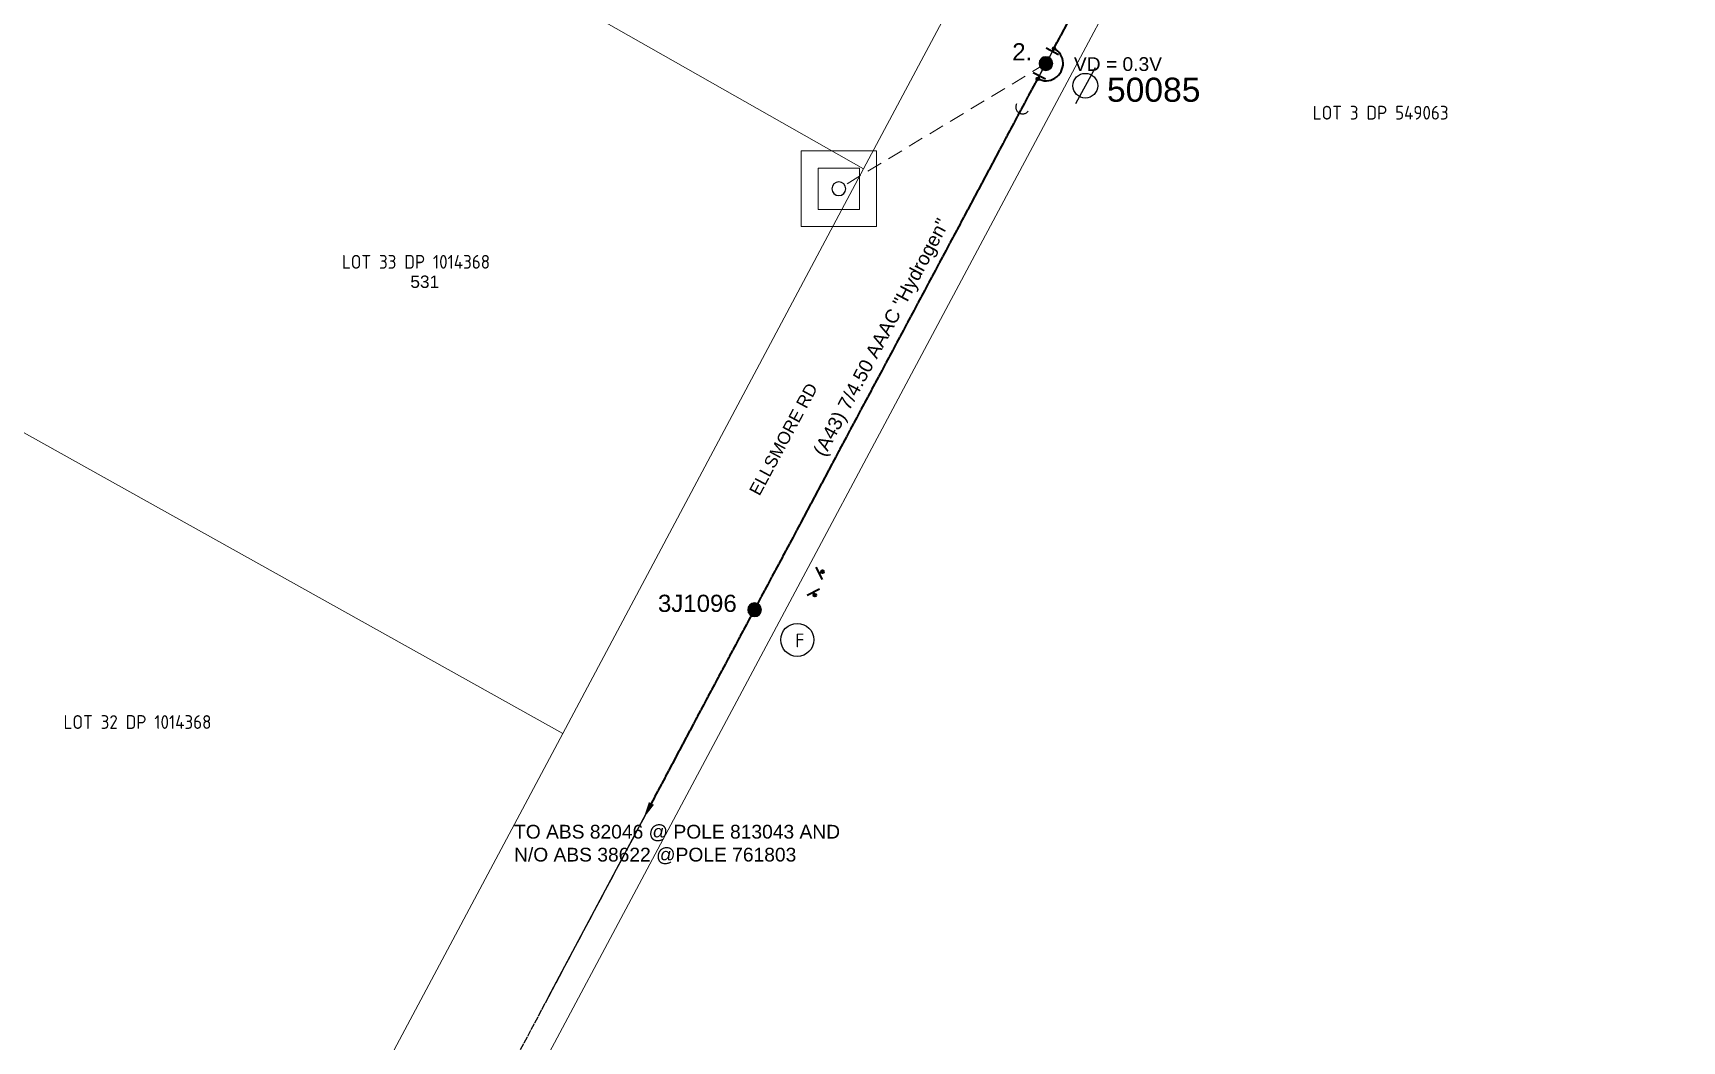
# Model space of a CAD drawing. Header units: metres. Extents: x 250871 to 255994, y 6164531 to 6169422.
# Drawn here: x 252768.5 to 253008.3, y 6166560.9 to 6166707.5 of the extents above; entities that cross this region are included whole.
import ezdxf
from ezdxf.enums import TextEntityAlignment as Align

# ---------------------------------------------------------------- set-up
doc = ezdxf.new("R2010")
doc.units = ezdxf.units.M
for name, pattern in [('Cable Exist OH', [1, 1, 0]), ('Cable New OH', [7, 4.5, -2.5]), ('Dash', [5, 3, -2])]:
    doc.linetypes.add(name, pattern=pattern)
doc.layers.get('0').update_dxf_attribs({"color": 6})
doc.layers.get('Defpoints').update_dxf_attribs({"color": 250})
for name, color, linetype, lineweight in [('_User Miscellaneous1', 11, 'Continuous', 13), ('_User_HV_Exist', 1, 'Continuous', 35), ('_User_LV_Exist', 5, 'Continuous', 35), ('Cadastre Land Parcels_SP_EXT', 118, 'Continuous', 15), ('Cadastre Road Names_SP_HV_LV_SL_EXT', 211, 'Continuous', 15), ('Mains_HV_EXT', 13, 'Continuous', 25)]:
    doc.layers.add(name, color=color, linetype=linetype, lineweight=lineweight)
for name, color, linetype in [('Equip_SP_HV_EXT', 7, 'Continuous'), ('Mains_LV_NEW_E47', 2, 'Continuous'), ('OH_Details_SP_MISC', 7, 'Continuous'), ('SupportsOH_SP_NEW', 2, 'Continuous'), ('SupportsOH_SP_TR_HV_LV_SL_EXT', 7, 'Continuous'), ('SupportsOH_SP_TR_HV_LV_SL_MOD', 3, 'Continuous'), ('SupportsOH_SP_TR_HV_LV_SL_NEW', 2, 'Continuous')]:
    doc.layers.add(name, color=color, linetype=linetype)
doc.styles.add('HVSW_LABEL', font='arial.ttf', dxfattribs={"height": 3.5})
doc.styles.add('iecISOCP', font='isocp.shx')
doc.styles.add('ieISOCP', font='arial.ttf', dxfattribs={"height": 1.5})
doc.styles.add('LotNum', font='isocp.shx')
doc.styles.add('POLE_LABEL', font='arial.ttf', dxfattribs={"height": 2})
doc.styles.get("Standard").update_dxf_attribs({"font": 'arial.ttf'})

# ---------------------------------------------------------------- blocks, each defined once
blk = doc.blocks.new('POLE_EXT')
blk.add_hatch(color=256).paths.add_polyline_path([(-1, 0, 1), (1, 0, 1)])
blk.add_lwpolyline([(-1, 0, 1), (1, 0, 1)], format="xyb", close=True)
at = {"flags": 8}
blk.add_attdef('pNumber', text='', height=2, dxfattribs=at).set_placement((2.5, 2.5), align=Align.MIDDLE_CENTER)
at = {"style": 'POLE_LABEL', "flags": 9}
for tag, p in [('STRUCTURE_PLANT_NUMBER', (1.35, 0.03)), ('STREET_CODE', (1.35, -0.2))]:
    blk.add_attdef(tag, text='', height=0.2, dxfattribs=at).set_placement(p, align=Align.MIDDLE_LEFT)
at = {"flags": 9}
for tag, p in [('OWNED_BY', (1.35, -0.4)), ('SPECIAL_USE', (1.35, -0.8)), ('STATE', (1.35, -1)), ('cLV', (1.35, -1.4)), ('hDepth', (1.35, -1.6)), ('hDia', (1.35, -1.8)), ('cHV', (1.35, -2)), ('PARENT', (1.35, -0.6)), ('USAGE', (1.35, -1.2)), ('LBRACKET', (1.35, -2.2)), ('LExisting', (1.35, -2.4)), ('cLinedev', (1.35, -3.4)), ('pExisting', (1.35, -3.8)), ('pFooting', (1.35, -4.4)), ('pNew', (1.35, -4.6)), ('LANTNUMBER', (1.35, -2.6)), ('LOther', (1.35, -2.8)), ('LRemove', (1.35, -3)), ('LEGEND', (1.35, -3.2)), ('LOCATION', (1.35, -3.6)), ('PFNUMBER', (1.35, -4)), ('NEWPFNUMBER', (1.35, -4.2)), ('pRelocate', (1.35, -5)), ('pRemove', (1.35, -5.2)), ('pReplace', (1.35, -5.4)), ('pStay', (1.35, -5.6)), ('pType', (1.35, -5.8)), ('cspan', (1.35, -6)), ('STREETNAME', (1.35, -6.2)), ('SUBURB', (1.35, -6.4)), ('OPERATED_BY', (1.36, -7.01)), ('NOTES', (1.35, -6.6)), ('MAINTAINED_BY', (1.36, -6.81))]:
    blk.add_attdef(tag, text='', height=0.2, dxfattribs=at).set_placement(p, align=Align.MIDDLE_LEFT)
at = {"flags": 1}
blk.add_attdef('Z', (1.35, -7.33), '', height=0.2, dxfattribs=at)
blk = doc.blocks.new('*U448')
blk.add_hatch(color=256).paths.add_polyline_path([(-1, 0, 1), (1, 0, 1)])
blk.add_lwpolyline([(-1, 0, 1), (1, 0, 1)], format="xyb", close=True)
at = {"flags": 8}
blk.add_attdef('pNumber', text='', height=2, dxfattribs=at).set_placement((4.47, 6.19), align=Align.MIDDLE_CENTER)
at = {"style": 'POLE_LABEL', "flags": 9}
for tag, p in [('STRUCTURE_PLANT_NUMBER', (3.32, 3.72)), ('STREET_CODE', (3.32, 3.49))]:
    blk.add_attdef(tag, text='', height=0.2, dxfattribs=at).set_placement(p, align=Align.MIDDLE_LEFT)
at = {"flags": 9}
for tag, p in [('OWNED_BY', (3.32, 3.29)), ('SPECIAL_USE', (3.32, 2.89)), ('STATE', (3.32, 2.69)), ('PARENT', (3.32, 3.09)), ('USAGE', (3.32, 2.49)), ('cLV', (3.32, 2.29)), ('hDepth', (3.32, 2.09)), ('hDia', (3.32, 1.89)), ('cHV', (3.32, 1.69)), ('cLinedev', (3.32, 0.29)), ('pExisting', (3.32, -0.11)), ('LBRACKET', (3.32, 1.49)), ('LExisting', (3.32, 1.29)), ('LANTNUMBER', (3.32, 1.09)), ('LOther', (3.32, 0.89)), ('LRemove', (3.32, 0.69)), ('LEGEND', (3.32, 0.49)), ('LOCATION', (3.32, 0.09)), ('pFooting', (3.32, -0.71)), ('pNew', (3.32, -0.91)), ('pRelocate', (3.32, -1.31)), ('pRemove', (3.32, -1.51)), ('pReplace', (3.32, -1.71)), ('pStay', (3.32, -1.91)), ('pType', (3.32, -2.11)), ('cspan', (3.32, -2.31)), ('PFNUMBER', (3.32, -0.31)), ('NEWPFNUMBER', (3.32, -0.51)), ('STREETNAME', (3.32, -2.51)), ('SUBURB', (3.32, -2.71)), ('OPERATED_BY', (3.32, -3.32)), ('NOTES', (3.32, -2.91)), ('MAINTAINED_BY', (3.32, -3.12))]:
    blk.add_attdef(tag, text='', height=0.2, dxfattribs=at).set_placement(p, align=Align.MIDDLE_LEFT)
at = {"flags": 1}
blk.add_attdef('Z', (3.32, -3.64), '', height=0.2, dxfattribs=at)
blk = doc.blocks.new('*U450')
blk.add_line((1.23, 6.64), (7.23, 6.64))
blk.add_circle((4.23, 6.64), 1.8)
at = {"style": 'HVSW_LABEL'}
for tag, height, flags, p in [('ASSET_NUM', 3.5, 8, (2, 2)), ('STREET_CODE', 0.2, 9, (0, -0.2))]:
    blk.add_attdef(tag, text='', height=height, dxfattribs=dict(at, flags=flags)).set_placement(p, align=Align.MIDDLE_LEFT)
at = {"flags": 1}
blk.add_attdef('Z', (0, 0), '', height=0.2, dxfattribs=at)
at = {"flags": 9}
for tag, p in [('ACTUAL_STATUS', (0, -0.4)), ('CONSTRUCTED_VOLTAGE', (0, -0.6)), ('OPERATING_VOLTAGE', (0, -1)), ('ORIENTATION', (0, -1.2)), ('OWNED_BY', (0, -1.4)), ('STATE', (0, -1.6)), ('SWITCH_TYPE', (0, -1.8)), ('NO_PHASES', (0, -0.8)), ('USAGE', (0, -2)), ('LEGEND', (0, -2.2)), ('LOCATION', (0, -2.4)), ('STREETNAME', (0, -2.6)), ('SUBURB', (0, -2.8)), ('NOTES', (0, -3))]:
    blk.add_attdef(tag, text='', height=0.2, dxfattribs=at).set_placement(p, align=Align.MIDDLE_LEFT)
blk = doc.blocks.new('*U442')
blk.add_circle((0, 7.64), 2.4)
at = {"insert": (-0.28, 8.56), "char_height": 2, "width": 1.2998, "attachment_point": 1, "style": 'iecISOCP'}
blk.add_mtext('F', dxfattribs=at)
for tag, height, flags, p in [('ASSET_NUM', 2.5, 8, (2, 2)), ('STREET_CODE', 0.2, 9, (1.5, 0)), ('CONSTRUCTED_VOLTAGE', 0.2, 9, (1.5, -0.2)), ('OPERATING_VOLTAGE', 0.2, 9, (1.5, -0.8)), ('ORIENTATION', 0.2, 9, (1.5, -1)), ('OWNED_BY', 0.2, 9, (1.5, -1.2)), ('STATE', 0.2, 9, (1.5, -1.4)), ('STREETNAME', 0.2, 9, (1.5, -2.2)), ('SUBURB', 0.2, 9, (1.5, -2.4)), ('FLITE_NUMBER', 0.2, 9, (1.5, -0.4)), ('USAGE', 0.2, 9, (1.5, -1.6)), ('LEGEND', 0.2, 9, (1.5, -1.8)), ('LOCATION', 0.2, 9, (1.5, -2)), ('INDICATOR_TYPE', 0.2, 9, (1.5, -0.6)), ('Z', 0.2, 1, (1.5, -2.8)), ('NOTES', 0.2, 9, (1.5, -2.6))]:
    blk.add_attdef(tag, text='', height=height, dxfattribs=dict(flags=flags)).set_placement(p, align=Align.MIDDLE_LEFT)
blk = doc.blocks.new('*U441')
at = {"width": 0.9, "flags": 8}
blk.add_attdef('pNumber', text='', height=2, dxfattribs=at).set_placement((3.07, 1.96), align=Align.MIDDLE_CENTER)
at = {"style": 'POLE_LABEL', "flags": 9}
for tag, p in [('STRUCTURE_PLANT_NUMBER', (1.21, -0.95)), ('STREET_CODE', (1.21, -1.24))]:
    blk.add_attdef(tag, text='', height=0.2, dxfattribs=at).set_placement(p, align=Align.MIDDLE_LEFT)
at = {"flags": 9}
for tag, height, p in [('SPECIAL_USE', 0.2, (1.21, -1.84)), ('STATE', 0.2, (1.21, -2.04)), ('cLV', 0.2, (1.21, -2.44)), ('OWNED_BY', 0.2, (1.21, -1.44)), ('PARENT', 0.2, (1.21, -1.64)), ('USAGE', 0.2, (1.21, -2.24)), ('cHV', 0.2, (1.21, -3.04)), ('cLinedev', 0.2, (1.21, -4.44)), ('hDepth', 0.2, (1.21, -2.64)), ('hDia', 0.2, (1.21, -2.84)), ('LBRACKET', 0.2, (1.21, -3.24)), ('LExisting', 0.2, (1.21, -3.44)), ('LANTNUMBER', 0.2, (1.21, -3.64)), ('LOther', 0.2, (1.21, -3.84)), ('LRemove', 0.2, (1.21, -4.04)), ('LEGEND', 0.2, (1.21, -4.24)), ('pExisting', 0.2, (1.21, -4.64)), ('PFNUMBER', 0.2, (1.21, -4.84)), ('cspan', 0.2, (1.21, -6.84)), ('SUBURB', 0.2, (1.21, -7.04)), ('STREETNAME', 0.2, (1.21, -7.24)), ('NEWPFNUMBER', 0.2, (1.21, -5.04)), ('pFooting', 0.2, (1.21, -5.24)), ('pNew', 0.2, (1.21, -5.44)), ('pRelocate', 0.2, (1.21, -5.84)), ('pRemove', 0.2, (1.21, -6.04)), ('pReplace', 0.2, (1.21, -6.24)), ('pStay', 0.2, (1.21, -6.44)), ('pType', 0.2, (1.21, -6.64)), ('MAINTAINED_BY', 0.001, (1.21, -8.26)), ('LOCATION', 0.2, (1.21, -7.44)), ('NOTES', 0.2, (1.21, -7.64)), ('OPERATED_BY', 0.2, (1.21, -7.93))]:
    blk.add_attdef(tag, text='', height=height, dxfattribs=at).set_placement(p, align=Align.MIDDLE_LEFT)
at = {"flags": 1}
blk.add_attdef('Z', (1.21, -8.64), '', height=0.001, dxfattribs=at)
blk.add_wipeout([(0.07, 1), (-0.06, 1), (-0.18, 0.98), (-0.3, 0.95), (-0.42, 0.91), (-0.53, 0.85), (-0.63, 0.77), (-0.73, 0.69), (-0.81, 0.59), (-0.87, 0.49), (-0.93, 0.37), (-0.97, 0.25), (-0.99, 0.13), (-1, 0.01), (-0.99, -0.12), (-0.97, -0.24), (-0.93, -0.36), (-0.88, -0.48), (-0.81, -0.58), (-0.73, -0.68), (-0.64, -0.77), (-0.54, -0.84), (-0.43, -0.9), (-0.31, -0.95), (-0.19, -0.98), (-0.07, -1), (0.06, -1), (0.18, -0.98), (0.3, -0.95), (0.42, -0.91), (0.53, -0.85), (0.63, -0.77), (0.73, -0.69), (0.81, -0.59), (0.87, -0.49), (0.93, -0.37), (0.97, -0.25), (0.99, -0.13), (1, -0.01), (0.99, 0.12), (0.97, 0.24), (0.93, 0.36), (0.88, 0.48), (0.81, 0.58), (0.73, 0.68), (0.64, 0.77), (0.54, 0.84), (0.43, 0.9), (0.31, 0.95), (0.19, 0.98)])
at = {"lineweight": -3}
blk.add_lwpolyline([(-1, 0, 1), (1, 0, 1)], format="xyb", close=True, dxfattribs=at)
at = {"layer": 'Defpoints', "lineweight": 5}
for points in [[(-5.5, -5.5), (5.5, -5.5), (5.5, 5.5), (-5.5, 5.5)], [(-3, -3), (3, -3), (3, 3), (-3, 3)]]:
    blk.add_lwpolyline(points, close=True, dxfattribs=at)
blk = doc.blocks.new('*U444')
for p, q in [((2.19, -0.43), (1.66, 1.5)), ((1.93, 0.53), (2.41, 0.67))]:
    blk.add_line(p, q)
blk = doc.blocks.new('*U434')
h = blk.add_hatch(color=256)
h.dxf.hatch_style = 1
edge = h.paths.add_edge_path()
edge.add_arc((-0.86, -2.35), 0.2, 249.9615, 609.9615)
h = blk.add_hatch(color=256)
h.dxf.hatch_style = 1
edge = h.paths.add_edge_path()
edge.add_arc((2.37, -0.81), 0.2, -18.7984, 341.2016)
for p, q in [((1.57, -1.59), (2.22, 0.3)), ((-1.62, -1.54), (0.25, -2.22)), ((-0.69, -1.88), (-0.86, -2.35)), ((1.89, -0.64), (2.37, -0.81))]:
    blk.add_line(p, q)
for centre in [(-0.86, -2.35), (2.37, -0.81)]:
    blk.add_circle(centre, 0.2)
blk = doc.blocks.new('*U464')
h = blk.add_hatch(color=256)
h.dxf.hatch_style = 1
edge = h.paths.add_edge_path()
edge.add_arc((2.41, 0.67), 0.2, 15.5613, 375.5613)
h = blk.add_hatch(color=256)
h.dxf.hatch_style = 1
edge = h.paths.add_edge_path()
edge.add_arc((-2.41, -0.67), 0.2, 195.5802, 555.5802)
for p, q in [((-2.2, 0.43), (-1.66, -1.5)), ((2.19, -0.43), (1.66, 1.5)), ((1.93, 0.54), (2.41, 0.67)), ((-1.93, -0.54), (-2.41, -0.67))]:
    blk.add_line(p, q)
for centre in [(2.41, 0.67), (-2.41, -0.67)]:
    blk.add_circle(centre, 0.2)
blk = doc.blocks.new('STAY_NEW')
at = {"ltscale": 0.3}
blk.add_line((-1, 0), (-8.17, 0), dxfattribs=at)
at = {"linetype": 'Dash'}
blk.add_arc((-7.17, 0), 1, 90, 270, dxfattribs=at)

msp = doc.modelspace()

# ---------------------------------------------------------------- linework, layer by layer
at = {"layer": '_User Miscellaneous1', "linetype": 'Cable New OH', "ltscale": 0.5, "flags": 128}
msp.add_lwpolyline([(252915.803, 6166703.074), (252885.694, 6166684.861)], dxfattribs=at)
at = {"layer": '_User_HV_Exist', "linetype": 'Cable Exist OH', "flags": 128}
for points in [[(252916.98, 6166705.28), (252917.773, 6166706.766), (252937.596, 6166743.85), (252965.349, 6166795.96), (252973.723, 6166811.781)], [(252858.445, 6166595.47), (252873.441, 6166623.644), (252914.627, 6166700.868)]]:
    msp.add_lwpolyline(points, dxfattribs=at)
at = {"layer": '_User_HV_Exist'}
msp.add_arc((252915.803, 6166703.074), 2.5, 241.92743, 61.92814, dxfattribs=at)
at = {"layer": '_User_HV_Exist', "linetype": 'Cable Exist OH'}
msp.add_solid([(252858.812, 6166595.273), (252857.266, 6166593.265), (252858.077, 6166595.666)], dxfattribs=at)
at = {"layer": 'Cadastre Land Parcels_SP_EXT', "linetype": 'Continuous'}
for points in [[(252917.054, 6166739.822), (252829.132, 6166787.515), (252847.955, 6166822.828), (252862.065, 6166849.302), (252734.445, 6166888.692), (252696.099, 6166797.396), (252889.298, 6166687.743), (252917.054, 6166739.822)], [(253086.386, 6166600.508), (253097.195, 6166646.255), (253102.046, 6166666.791), (253128.023, 6166776.734), (252978.481, 6166812.045), (252830.94, 6166535.476), (252932.475, 6166511.427), (252975.614, 6166501.21), (253058.163, 6166481.658), (253086.386, 6166600.508)], [(252889.298, 6166687.743), (252696.099, 6166797.396), (252677.349, 6166752.757), (252655.366, 6166711.769), (252757.555, 6166654.748), (252845.549, 6166605.653), (252889.298, 6166687.743)], [(252845.549, 6166605.653), (252757.555, 6166654.748), (252696.963, 6166588.003), (252679.642, 6166598.013), (252650.605, 6166551.288), (252666.194, 6166542.28), (252639.372, 6166453.324), (252674.494, 6166432.328), (252708.528, 6166422.948), (252742.542, 6166432.4), (252766.856, 6166457.995), (252845.549, 6166605.653)]]:
    msp.add_lwpolyline(points, close=True, dxfattribs=at)
at = {"layer": 'Mains_HV_EXT', "linetype": 'Cable Exist OH'}
for points in [[(252937.596, 6166743.85), (252917.773, 6166706.766)], [(252917.773, 6166706.766), (252873.441, 6166623.644), (252780.232, 6166448.531), (252732.338, 6166378.725)]]:
    msp.add_lwpolyline(points, dxfattribs=at)
at = {"layer": 'Mains_LV_NEW_E47', "color": 2, "linetype": 'Cable New OH', "flags": 128}
msp.add_lwpolyline([(252937.756, 6166744.066), (252916.748, 6166704.837)], dxfattribs=at)
at = {"layer": 'OH_Details_SP_MISC', "color": 2, "linetype": 'Dash', "flags": 128}
msp.add_lwpolyline([(252938.927, 6166746.274), (252915.803, 6166703.074)], dxfattribs=at)
at = {"layer": 'OH_Details_SP_MISC', "color": 7, "linetype": 'Continuous', "flags": 128}
msp.add_lwpolyline([(252915.803, 6166703.074), (252873.441, 6166623.644), (252843.448, 6166567.295)], dxfattribs=at)

# ---------------------------------------------------------------- block references
at = {"layer": '_User_HV_Exist', "rotation": 46.34749548745802}
msp.add_blockref('*U464', (252915.803, 6166703.074), dxfattribs=at)
at = {"layer": '_User_LV_Exist', "rotation": 46.34749548745802}
for name, p in [('*U444', (252915.803, 6166703.074)), ('*U434', (252881.1, 6166628.018))]:
    msp.add_blockref(name, p, dxfattribs=at)
at = {"layer": 'Equip_SP_HV_EXT'}
ref = msp.add_blockref('*U450', (252917.773, 6166706.766), dxfattribs=dict(at, rotation=241.0492417132039))
ref.add_attrib('ASSET_NUM', '50085', dxfattribs={"layer": '0', "height": 3.5, "style": 'HVSW_LABEL'}).set_placement((252924.68, 6166696.469), align=Align.BOTTOM_LEFT)
msp.add_blockref('*U442', (252879.657, 6166611.618), dxfattribs=at)
at = {"layer": 'SupportsOH_SP_NEW', "color": 2, "rotation": 61.84135159024283}
msp.add_blockref('STAY_NEW', (252915.803, 6166703.074), dxfattribs=at)
at = {"layer": 'SupportsOH_SP_TR_HV_LV_SL_EXT'}
ref = msp.add_blockref('POLE_EXT', (252873.441, 6166623.644), dxfattribs=at)
ref.add_attrib('ASSET_NUM', '3J1096', dxfattribs={"layer": '0', "height": 2.5, "style": 'POLE_LABEL'}).set_placement((252859.391, 6166622.576), align=Align.BOTTOM_LEFT)
at = {"layer": 'SupportsOH_SP_TR_HV_LV_SL_MOD'}
ref = msp.add_blockref('*U448', (252915.803, 6166703.074), dxfattribs=at)
ref.add_attrib('PNUMBER', '2.', (252910.909, 6166703.533), dxfattribs={"layer": '0', "height": 2.5})

# ---------------------------------------------------------------- texts
at = {"layer": '_User_HV_Exist', "linetype": 'Cable Exist OH', "insert": (252838.465, 6166592.36), "char_height": 2, "attachment_point": 1, "style": 'ieISOCP'}
msp.add_mtext_dynamic_manual_height_columns('TO ABS 82046 @ POLE 813043 AND N/O ABS 38622 @POLE 761803', width=47.94369, gutter_width=7.5, heights=[0], dxfattribs=at)
at = {"layer": '_User_LV_Exist', "insert": (252919.874, 6166704), "char_height": 2, "attachment_point": 1, "style": 'ieISOCP'}
msp.add_mtext_dynamic_manual_height_columns('VD = 0.3V', width=24.85646, gutter_width=7.5, heights=[0], dxfattribs=at)
at = {"layer": 'Cadastre Land Parcels_SP_EXT'}
msp.add_text('531', height=1.8, dxfattribs=at).set_placement((252823.388, 6166670.447))
at = {"layer": 'Cadastre Land Parcels_SP_EXT', "linetype": 'Continuous', "char_height": 2, "attachment_point": 1, "style": 'LotNum'}
for s, insert in [('LOT 3 DP 549063', (252954.603, 6166696.926)), ('LOT 33 DP 1014368', (252813.436, 6166675.239)), ('LOT 32 DP 1014368', (252772.961, 6166608.311))]:
    msp.add_mtext_dynamic_manual_height_columns(s, width=27.81325, gutter_width=7.5, heights=[0], dxfattribs=dict(at, insert=insert))
at = {"layer": 'Cadastre Road Names_SP_HV_LV_SL_EXT'}
msp.add_text('ELLSMORE RD', height=1.8, rotation=61.7154, dxfattribs=at).set_placement((252874.154, 6166640.09))

# ---------------------------------------------------------------- next in the draw order: block references
at = {"layer": 'SupportsOH_SP_TR_HV_LV_SL_NEW'}
msp.add_blockref('*U441', (252885.694, 6166684.861), dxfattribs=at)

# ---------------------------------------------------------------- next in the draw order: texts
at = {"layer": '_User_HV_Exist', "lineweight": 0, "insert": (252890.944, 6166663.743), "char_height": 2, "attachment_point": 2, "rotation": 61.92777}
msp.add_mtext('\\A1;(A43) 7/4.50 AAAC "Hydrogen"  ', dxfattribs=at)

doc.saveas('drawing.dxf')
